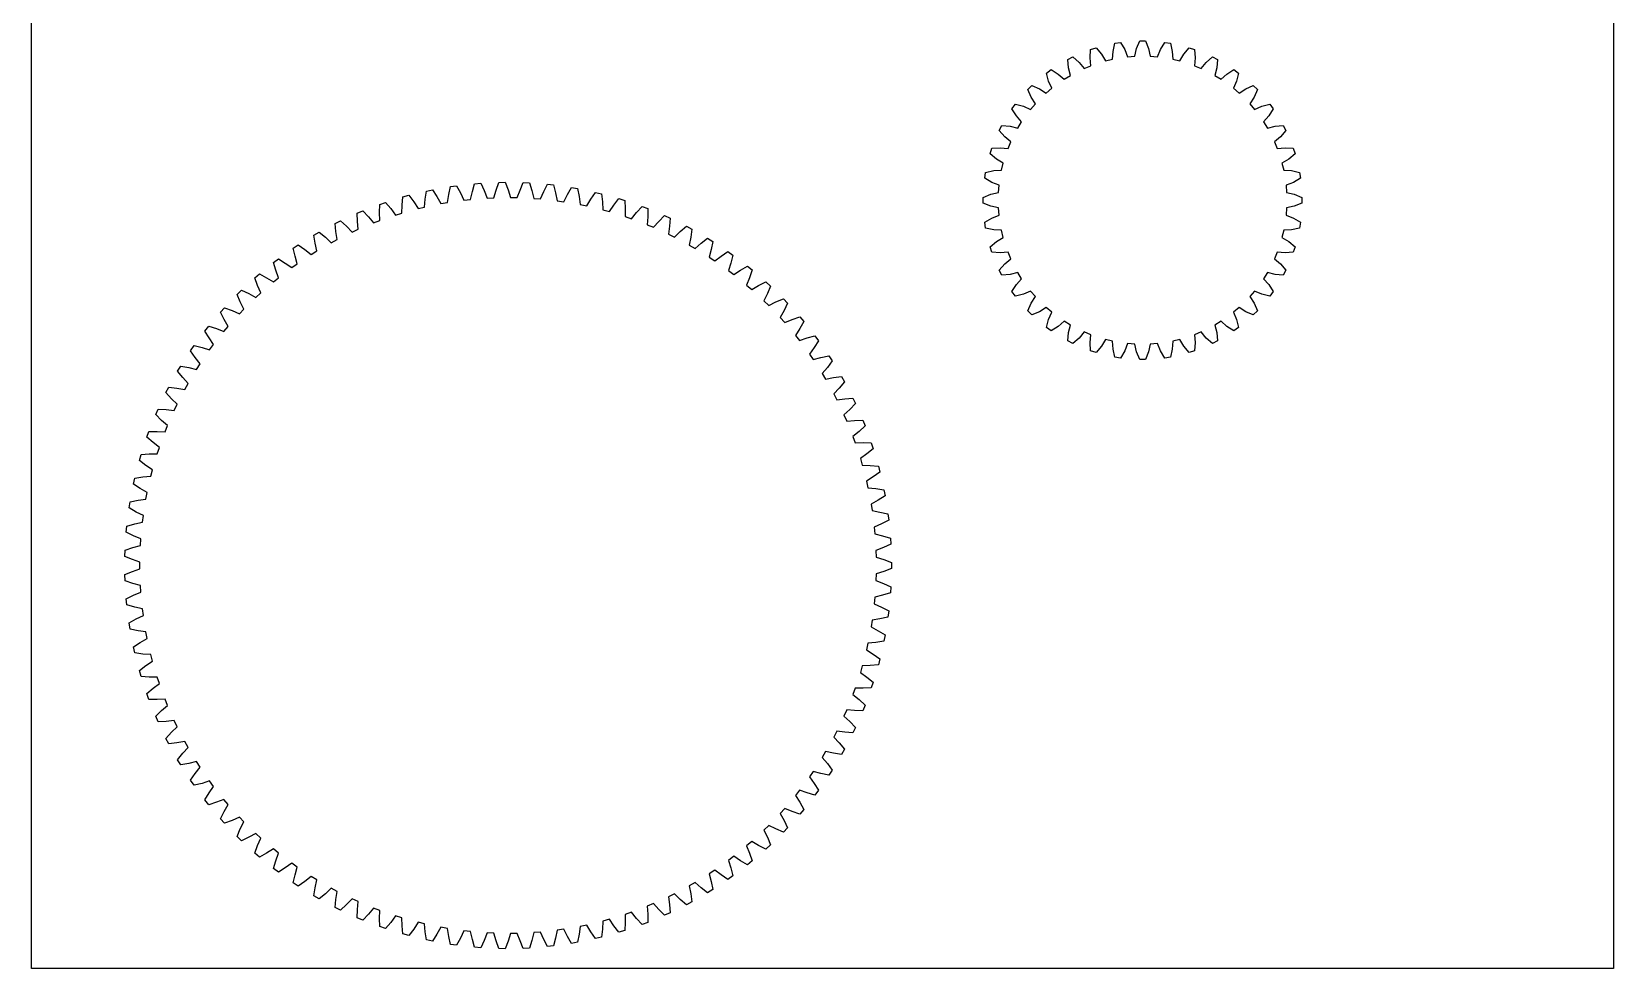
# Model space of a CAD drawing. Extents: x 1 to 200, y 2 to 291.
# Drawn here: x 1.1 to 200.1, y 1.7 to 119.6 of the extents above; entities that cross this region are included whole.
import ezdxf

# ---------------------------------------------------------------- set-up
doc = ezdxf.new("R2010")
doc.units = 0
doc.layers.add('Calque_1', color=7, linetype='CONTINUOUS')

msp = doc.modelspace()

# ---------------------------------------------------------------- linework, layer by layer
at = {"layer": 'Calque_1', "color": 7}
for p, q in [((1.14035, 1.710555), (1.14035, 291.359427)), ((200.131426, 291.359427), (200.131426, 1.710555)), ((134.368263, 117.331282), (135.059056, 117.555734)), ((135.059056, 117.555734), (135.725391, 116.756142)), ((137.183571, 117.106222), (137.414277, 118.121172)), ((137.414277, 118.121172), (138.131674, 118.234797)), ((138.131674, 118.234797), (138.664724, 117.340813)), ((139.946611, 116.492696), (140.159715, 117.458472)), ((140.159715, 117.458472), (140.546351, 118.424837)), ((140.546351, 118.424837), (141.272695, 118.424837)), ((141.272695, 118.424837), (141.659331, 117.458472)), ((141.659331, 117.458472), (141.872434, 116.492696)), ((143.154321, 117.340813), (143.687371, 118.234797)), ((143.687371, 118.234797), (144.404769, 118.121172)), ((144.404769, 118.121172), (144.635474, 117.106222)), ((146.093654, 116.756142), (146.759989, 117.555734)), ((146.759989, 117.555734), (147.450782, 117.331282)), ((131.48332, 116.074615), (132.130495, 116.404369)), ((131.577546, 115.038049), (131.48332, 116.074615)), ((132.130495, 116.404369), (132.91371, 115.718859)), ((132.91371, 115.718859), (133.542041, 114.955096)), ((134.299173, 116.292736), (134.368263, 117.331282)), ((134.394939, 115.308376), (134.299173, 116.292736)), ((135.725391, 116.756142), (136.226508, 115.903489)), ((136.226508, 115.903489), (137.124172, 116.119)), ((137.124172, 116.119), (137.183571, 117.106222)), ((138.664724, 117.340813), (139.026285, 116.420264)), ((139.026285, 116.420264), (139.946611, 116.492696)), ((141.872434, 116.492696), (142.79276, 116.420264)), ((142.79276, 116.420264), (143.154321, 117.340813)), ((144.635474, 117.106222), (144.694873, 116.119)), ((144.694873, 116.119), (145.592538, 115.903489)), ((145.592538, 115.903489), (146.093654, 116.756142)), ((147.519873, 116.292736), (147.424106, 115.308376)), ((147.450782, 117.331282), (147.519873, 116.292736)), ((148.277004, 114.955096), (148.905335, 115.718859)), ((148.905335, 115.718859), (149.68855, 116.404369)), ((149.68855, 116.404369), (150.335725, 116.074615)), ((150.335725, 116.074615), (150.2415, 115.038049)), ((128.830479, 114.382117), (129.418103, 114.809048)), ((129.085698, 113.373051), (128.830479, 114.382117)), ((129.418103, 114.809048), (130.298912, 114.254501)), ((130.298912, 114.254501), (131.038987, 113.598434)), ((131.038987, 113.598434), (131.826119, 114.080788)), ((131.826119, 114.080788), (131.577546, 115.038049)), ((133.542041, 114.955096), (134.394939, 115.308376)), ((147.424106, 115.308376), (148.277004, 114.955096)), ((150.2415, 115.038049), (149.992927, 114.080788)), ((149.992927, 114.080788), (150.780059, 113.598434)), ((150.780059, 113.598434), (151.520133, 114.254501)), ((151.520133, 114.254501), (152.400943, 114.809048)), ((152.400943, 114.809048), (152.988566, 114.382117)), ((152.988566, 114.382117), (152.733347, 113.373051)), ((126.475067, 112.295459), (126.988666, 112.809058)), ((126.884994, 111.338742), (126.475067, 112.295459)), ((126.988666, 112.809058), (127.945382, 112.39913)), ((127.945382, 112.39913), (128.778976, 111.86691)), ((128.778976, 111.86691), (129.480962, 112.466463)), ((129.480962, 112.466463), (129.085698, 113.373051)), ((152.733347, 113.373051), (152.338083, 112.466463)), ((152.338083, 112.466463), (153.040069, 111.86691)), ((153.040069, 111.86691), (153.873663, 112.39913)), ((153.873663, 112.39913), (154.830379, 112.809058)), ((154.830379, 112.809058), (155.343979, 112.295459)), ((155.343979, 112.295459), (154.934051, 111.338742)), ((124.475076, 109.866022), (124.902008, 110.453645)), ((125.029623, 108.985212), (124.475076, 109.866022)), ((124.902008, 110.453645), (125.911074, 110.198426)), ((125.911074, 110.198426), (126.817662, 109.803163)), ((126.817662, 109.803163), (127.417215, 110.505148)), ((127.417215, 110.505148), (126.884994, 111.338742)), ((154.934051, 111.338742), (154.40183, 110.505148)), ((154.40183, 110.505148), (155.001383, 109.803163)), ((155.001383, 109.803163), (155.907971, 110.198426)), ((155.907971, 110.198426), (156.917037, 110.453645)), ((157.343969, 109.866022), (156.789422, 108.985212)), ((156.917037, 110.453645), (157.343969, 109.866022)), ((122.879756, 107.153629), (123.20951, 107.800805)), ((123.20951, 107.800805), (124.246076, 107.706579)), ((124.246076, 107.706579), (125.203337, 107.458006)), ((125.685691, 108.245138), (125.029623, 108.985212)), ((125.203337, 107.458006), (125.685691, 108.245138)), ((156.789422, 108.985212), (156.133354, 108.245138)), ((156.133354, 108.245138), (156.615709, 107.458006)), ((156.615709, 107.458006), (157.57297, 107.706579)), ((157.57297, 107.706579), (158.609535, 107.800805)), ((158.609535, 107.800805), (158.939289, 107.153629)), ((123.565265, 106.370415), (122.879756, 107.153629)), ((124.329029, 105.742084), (123.565265, 106.370415)), ((123.975749, 104.889186), (124.329029, 105.742084)), ((158.25378, 106.370415), (157.490016, 105.742084)), ((157.490016, 105.742084), (157.843296, 104.889186)), ((158.939289, 107.153629), (158.25378, 106.370415)), ((121.728391, 104.225069), (121.952842, 104.915861)), ((122.527983, 103.558734), (121.728391, 104.225069)), ((121.952842, 104.915861), (122.991389, 104.984952)), ((123.380635, 103.057617), (122.527983, 103.558734)), ((122.991389, 104.984952), (123.975749, 104.889186)), ((157.843296, 104.889186), (158.827656, 104.984952)), ((159.291062, 103.558734), (158.43841, 103.057617)), ((158.827656, 104.984952), (159.866203, 104.915861)), ((160.090654, 104.225069), (159.291062, 103.558734)), ((159.866203, 104.915861), (160.090654, 104.225069)), ((121.049328, 101.152451), (121.162953, 101.869848)), ((121.162953, 101.869848), (122.177903, 102.100553)), ((122.177903, 102.100553), (123.165125, 102.159953)), ((123.165125, 102.159953), (123.380635, 103.057617)), ((158.43841, 103.057617), (158.65392, 102.159953)), ((158.65392, 102.159953), (159.641142, 102.100553)), ((159.641142, 102.100553), (160.656092, 101.869848)), ((160.656092, 101.869848), (160.769718, 101.152451)), ((50.667093, 98.520305), (50.827604, 99.534008)), ((50.827604, 99.534008), (51.581761, 99.691807)), ((51.581761, 99.691807), (52.135236, 98.827501)), ((53.612384, 99.087961), (53.836866, 100.089444)), ((53.836866, 100.089444), (54.599513, 100.199095)), ((54.599513, 100.199095), (55.097053, 99.301426)), ((56.587748, 99.467677), (56.875299, 100.452903)), ((56.875299, 100.452903), (57.643364, 100.513965)), ((57.643364, 100.513965), (58.082967, 99.586546)), ((58.082967, 99.586546), (58.455436, 98.652303)), ((59.299229, 98.6925), (59.581206, 99.657915)), ((59.581206, 99.657915), (59.930665, 100.622923)), ((59.930665, 100.622923), (60.701055, 100.635143)), ((60.701055, 100.635143), (61.080955, 99.681711)), ((61.080955, 99.681711), (61.39342, 98.725726)), ((62.238063, 98.71232), (62.580703, 99.657909)), ((62.580703, 99.657909), (62.990662, 100.59881)), ((62.990662, 100.59881), (63.760277, 100.562149)), ((63.760277, 100.562149), (64.078942, 99.586541)), ((64.078942, 99.586541), (64.330145, 98.612662)), ((65.574161, 99.467671), (66.042969, 100.380674)), ((66.042969, 100.380674), (66.808711, 100.295274)), ((66.808711, 100.295274), (67.064856, 99.30142)), ((68.549526, 99.087955), (69.075297, 99.969389)), ((69.075297, 99.969389), (69.83408, 99.835596)), ((69.83408, 99.835596), (70.026674, 98.827495)), ((121.943312, 100.6194), (121.049328, 101.152451)), ((122.863861, 100.25784), (121.943312, 100.6194)), ((122.791429, 99.337513), (122.863861, 100.25784)), ((159.875734, 100.6194), (158.955184, 100.25784)), ((158.955184, 100.25784), (159.027616, 99.337513)), ((160.769718, 101.152451), (159.875734, 100.6194)), ((44.913999, 96.831044), (44.944894, 97.856911)), ((44.944894, 97.856911), (45.673007, 98.108912)), ((45.673007, 98.108912), (46.33144, 97.321625)), ((47.733258, 96.761694), (47.763735, 97.766986)), ((47.763735, 97.766986), (47.859631, 98.788828)), ((47.859631, 98.788828), (48.602259, 98.994145)), ((48.602259, 98.994145), (49.209435, 98.166681)), ((49.209435, 98.166681), (49.751979, 97.319811)), ((49.751979, 97.319811), (50.572918, 97.518969)), ((50.572918, 97.518969), (50.667093, 98.520305)), ((52.135236, 98.827501), (52.622972, 97.947927)), ((52.622972, 97.947927), (53.45489, 98.094618)), ((53.45489, 98.094618), (53.612384, 99.087961)), ((55.097053, 99.301426), (55.528024, 98.39269)), ((55.528024, 98.39269), (56.36757, 98.48632)), ((56.36757, 98.48632), (56.587748, 99.467677)), ((58.455436, 98.652303), (59.299229, 98.6925)), ((61.39342, 98.725726), (62.238063, 98.71232)), ((64.330145, 98.612662), (65.17224, 98.545716)), ((65.17224, 98.545716), (65.574161, 99.467671)), ((67.064856, 99.30142), (67.253787, 98.313572)), ((67.253787, 98.313572), (68.089938, 98.193351)), ((68.089938, 98.193351), (68.549526, 99.087955)), ((70.026674, 98.827495), (70.152573, 97.829654)), ((70.152573, 97.829654), (70.979417, 97.656643)), ((70.979417, 97.656643), (71.494817, 98.520299)), ((71.494817, 98.520299), (72.075432, 99.36661)), ((72.075432, 99.36661), (72.824205, 99.184961)), ((72.824205, 99.184961), (72.952475, 98.166675)), ((72.952475, 98.166675), (73.014829, 97.162856)), ((73.829037, 96.937752), (74.398175, 97.76698)), ((74.398175, 97.76698), (75.031301, 98.574763)), ((75.031301, 98.574763), (75.767043, 98.34599)), ((75.767043, 98.34599), (75.83047, 97.32162)), ((77.247908, 96.831038), (77.93099, 97.597038)), ((77.93099, 97.597038), (78.650742, 97.32206)), ((120.859288, 98.737774), (121.825653, 99.12441)), ((120.859288, 98.01143), (120.859288, 98.737774)), ((121.825653, 97.624794), (120.859288, 98.01143)), ((121.825653, 99.12441), (122.791429, 99.337513)), ((122.791429, 97.411691), (121.825653, 97.624794)), ((159.027616, 99.337513), (159.993392, 99.12441)), ((159.993392, 97.624794), (159.027616, 97.411691)), ((159.993392, 99.12441), (160.959758, 98.737774)), ((160.959758, 98.01143), (159.993392, 97.624794)), ((160.959758, 98.737774), (160.959758, 98.01143)), ((39.321816, 95.448598), (40.012168, 95.790748)), ((40.012168, 95.790748), (40.764971, 95.093145)), ((42.095129, 96.742003), (42.805793, 97.03968)), ((42.129363, 95.716244), (42.095129, 96.742003)), ((42.226394, 94.715182), (42.129363, 95.716244)), ((42.805793, 97.03968), (43.512836, 96.295736)), ((43.512836, 96.295736), (44.158222, 95.524364)), ((44.158222, 95.524364), (44.947343, 95.825842)), ((44.947343, 95.825842), (44.913999, 96.831044)), ((46.33144, 97.321625), (46.926602, 96.510871)), ((46.926602, 96.510871), (47.733258, 96.761694)), ((73.014829, 97.162856), (73.829037, 96.937752)), ((75.83047, 97.32162), (75.82903, 96.315867)), ((75.82903, 96.315867), (76.627321, 96.039574)), ((76.627321, 96.039574), (77.247908, 96.831038)), ((78.649076, 96.295731), (78.583855, 95.292095)), ((78.650742, 97.32206), (78.649076, 96.295731)), ((79.363017, 94.96573), (80.03255, 95.716238)), ((80.03255, 95.716238), (80.762839, 96.437372)), ((80.762839, 96.437372), (81.463701, 96.117298)), ((81.463701, 96.117298), (81.396942, 95.093139)), ((121.049328, 95.596754), (121.943312, 96.129804)), ((121.162953, 94.879356), (121.049328, 95.596754)), ((121.943312, 96.129804), (122.863861, 96.491364)), ((122.863861, 96.491364), (122.791429, 97.411691)), ((159.027616, 97.411691), (158.955184, 96.491364)), ((158.955184, 96.491364), (159.875734, 96.129804)), ((159.875734, 96.129804), (160.769718, 95.596754)), ((160.769718, 95.596754), (160.656092, 94.879356)), ((36.636119, 93.981904), (37.303383, 94.367148)), ((36.799929, 92.968729), (36.636119, 93.981904)), ((37.303383, 94.367148), (38.098913, 93.718697)), ((38.098913, 93.718697), (38.836755, 93.035231)), ((39.421037, 94.427075), (39.321816, 95.448598)), ((39.581365, 93.434184), (39.421037, 94.427075)), ((40.764971, 95.093145), (41.457982, 94.364258)), ((41.457982, 94.364258), (42.226394, 94.715182)), ((78.583855, 95.292095), (79.363017, 94.96573)), ((81.396942, 95.093139), (81.268197, 94.095662)), ((81.268197, 94.095662), (82.025089, 93.720535)), ((82.025089, 93.720535), (82.740875, 94.42707)), ((82.740875, 94.42707), (83.515431, 95.100435)), ((83.515431, 95.100435), (84.194582, 94.736554)), ((84.062999, 93.718692), (83.871252, 92.731385)), ((84.194582, 94.736554), (84.062999, 93.718692)), ((85.361983, 92.968723), (86.177687, 93.591607)), ((86.177687, 93.591607), (86.832392, 93.185385)), ((122.177903, 94.648651), (121.162953, 94.879356)), ((123.165125, 94.589251), (122.177903, 94.648651)), ((122.527983, 93.190471), (123.380635, 93.691587)), ((123.380635, 93.691587), (123.165125, 94.589251)), ((158.65392, 94.589251), (158.43841, 93.691587)), ((158.43841, 93.691587), (159.291062, 93.190471)), ((159.641142, 94.648651), (158.65392, 94.589251)), ((160.656092, 94.879356), (159.641142, 94.648651)), ((34.048852, 92.347826), (34.690338, 92.774613)), ((34.276592, 91.34708), (34.048852, 92.347826)), ((34.690338, 92.774613), (35.525394, 92.177925)), ((35.525394, 92.177925), (36.305101, 91.542631)), ((36.305101, 91.542631), (37.022907, 91.988004)), ((37.022907, 91.988004), (36.799929, 92.968729)), ((38.836755, 93.035231), (39.581365, 93.434184)), ((83.871252, 92.731385), (84.602828, 92.309012)), ((84.602828, 92.309012), (85.361983, 92.968723)), ((86.636519, 92.177919), (86.382535, 91.204763)), ((86.832392, 93.185385), (86.636519, 92.177919)), ((87.885321, 91.347074), (88.738888, 91.916968)), ((88.738888, 91.916968), (89.366511, 91.470041)), ((121.728391, 92.524135), (122.527983, 93.190471)), ((121.952842, 91.833343), (121.728391, 92.524135)), ((122.991389, 91.764252), (121.952842, 91.833343)), ((123.975749, 91.860019), (122.991389, 91.764252)), ((124.329029, 91.00712), (123.975749, 91.860019)), ((157.843296, 91.860019), (157.490016, 91.00712)), ((158.827656, 91.764252), (157.843296, 91.860019)), ((159.866203, 91.833343), (158.827656, 91.764252)), ((159.291062, 93.190471), (160.090654, 92.524135)), ((160.090654, 92.524135), (159.866203, 91.833343)), ((31.570433, 90.55294), (32.183561, 91.019555)), ((31.861187, 89.568654), (31.570433, 90.55294)), ((32.206523, 88.624047), (31.861187, 89.568654)), ((32.183561, 91.019555), (33.054778, 90.477031)), ((33.054778, 90.477031), (33.873209, 89.892467)), ((33.873209, 89.892467), (34.561323, 90.382472)), ((34.561323, 90.382472), (34.276592, 91.34708)), ((86.382535, 91.204763), (87.08585, 90.736839)), ((87.08585, 90.736839), (87.885321, 91.347074)), ((89.107134, 90.477025), (88.791943, 89.521937)), ((89.366511, 91.470041), (89.107134, 90.477025)), ((89.464162, 89.010347), (90.300725, 89.568648)), ((90.300725, 89.568648), (91.188721, 90.083258)), ((91.188721, 90.083258), (91.786733, 89.597426)), ((91.786733, 89.597426), (91.464898, 88.622859)), ((122.879756, 89.595575), (123.565265, 90.378789)), ((123.20951, 88.9484), (122.879756, 89.595575)), ((123.565265, 90.378789), (124.329029, 91.00712)), ((157.490016, 91.00712), (158.25378, 90.378789)), ((158.25378, 90.378789), (158.939289, 89.595575)), ((158.939289, 89.595575), (158.609535, 88.9484)), ((29.210844, 88.604478), (29.793142, 89.109041)), ((29.563438, 87.640613), (29.210844, 88.604478)), ((29.96799, 86.719812), (29.563438, 87.640613)), ((29.793142, 89.109041), (30.697015, 88.622865)), ((30.697015, 88.622865), (31.550872, 88.091387)), ((31.550872, 88.091387), (32.206523, 88.624047)), ((88.791943, 89.521937), (89.464162, 89.010347)), ((91.464898, 88.622859), (91.089765, 87.689683)), ((91.089765, 87.689683), (91.728186, 87.136491)), ((91.728186, 87.136491), (92.598474, 87.640607)), ((92.598474, 87.640607), (93.517319, 88.097864)), ((93.517319, 88.097864), (94.083313, 87.575078)), ((94.083313, 87.575078), (93.700315, 86.622886)), ((124.246076, 89.042625), (123.20951, 88.9484)), ((125.203337, 89.291198), (124.246076, 89.042625)), ((124.475076, 86.883182), (125.029623, 87.763992)), ((125.029623, 87.763992), (125.685691, 88.504066)), ((125.685691, 88.504066), (125.203337, 89.291198)), ((156.615709, 89.291198), (156.133354, 88.504066)), ((156.133354, 88.504066), (156.789422, 87.763992)), ((157.57297, 89.042625), (156.615709, 89.291198)), ((156.789422, 87.763992), (157.343969, 86.883182)), ((158.609535, 88.9484), (157.57297, 89.042625)), ((26.979584, 86.510285), (27.528706, 87.050766)), ((27.392602, 85.570725), (26.979584, 86.510285)), ((27.854738, 84.677435), (27.392602, 85.570725)), ((27.528706, 87.050766), (28.461597, 86.622891)), ((28.461597, 86.622891), (29.347442, 86.146641)), ((29.347442, 86.146641), (29.96799, 86.719812)), ((93.700315, 86.622886), (93.266751, 85.715383)), ((93.266751, 85.715383), (93.868802, 85.122812)), ((93.868802, 85.122812), (94.769311, 85.570719)), ((94.769311, 85.570719), (95.715308, 85.968776)), ((95.715308, 85.968776), (96.247006, 85.411148)), ((124.902008, 86.295559), (124.475076, 86.883182)), ((125.911074, 86.550778), (124.902008, 86.295559)), ((126.817662, 86.946041), (125.911074, 86.550778)), ((127.417215, 86.244056), (126.817662, 86.946041)), ((126.884994, 85.410462), (127.417215, 86.244056)), ((155.001383, 86.946041), (154.40183, 86.244056)), ((154.40183, 86.244056), (154.934051, 85.410462)), ((155.907971, 86.550778), (155.001383, 86.946041)), ((156.917037, 86.295559), (155.907971, 86.550778)), ((157.343969, 86.883182), (156.917037, 86.295559)), ((24.885639, 84.278793), (25.399376, 84.853011)), ((25.357415, 83.36732), (24.885639, 84.278793)), ((25.399376, 84.853011), (26.357526, 84.485168)), ((26.357526, 84.485168), (27.271794, 84.06606)), ((27.271794, 84.06606), (27.854738, 84.677435)), ((95.804386, 84.485162), (95.314138, 83.606986)), ((95.314138, 83.606986), (95.877394, 82.977421)), ((96.247006, 85.411148), (95.804386, 84.485162)), ((96.804497, 83.367314), (97.773834, 83.704572)), ((97.773834, 83.704572), (98.269098, 83.114341)), ((126.475067, 84.453745), (126.884994, 85.410462)), ((126.988666, 83.940146), (126.475067, 84.453745)), ((127.945382, 84.350074), (126.988666, 83.940146)), ((128.778976, 84.882294), (127.945382, 84.350074)), ((129.480962, 84.282741), (128.778976, 84.882294)), ((129.085698, 83.376153), (129.480962, 84.282741)), ((153.040069, 84.882294), (152.338083, 84.282741)), ((152.338083, 84.282741), (152.733347, 83.376153)), ((153.873663, 84.350074), (153.040069, 84.882294)), ((154.830379, 83.940146), (153.873663, 84.350074)), ((155.343979, 84.453745), (154.830379, 83.940146)), ((154.934051, 85.410462), (155.343979, 84.453745)), ((22.937439, 81.918989), (23.413723, 82.524632)), ((23.466075, 81.039271), (22.937439, 81.918989)), ((23.413723, 82.524632), (24.393274, 82.2183)), ((24.393274, 82.2183), (25.332284, 81.858021)), ((25.332284, 81.858021), (25.875279, 82.505139)), ((25.875279, 82.505139), (25.357415, 83.36732)), ((95.877394, 82.977421), (96.804497, 83.367314)), ((97.768639, 82.218294), (97.223682, 81.372979)), ((98.269098, 83.114341), (97.768639, 82.218294)), ((128.830479, 82.367087), (129.085698, 83.376153)), ((129.418103, 81.940156), (128.830479, 82.367087)), ((130.298912, 82.494703), (129.418103, 81.940156)), ((131.038987, 83.150771), (130.298912, 82.494703)), ((131.826119, 82.668416), (131.038987, 83.150771)), ((131.48332, 80.67459), (131.577546, 81.711155)), ((131.577546, 81.711155), (131.826119, 82.668416)), ((133.542041, 81.794109), (132.91371, 81.030345)), ((134.394939, 81.440828), (133.542041, 81.794109)), ((148.277004, 81.794109), (147.424106, 81.440828)), ((148.905335, 81.030345), (148.277004, 81.794109)), ((150.780059, 83.150771), (149.992927, 82.668416)), ((149.992927, 82.668416), (150.2415, 81.711155)), ((150.2415, 81.711155), (150.335725, 80.67459)), ((151.520133, 82.494703), (150.780059, 83.150771)), ((152.400943, 81.940156), (151.520133, 82.494703)), ((152.988566, 82.367087), (152.400943, 81.940156)), ((152.733347, 83.376153), (152.988566, 82.367087)), ((21.14283, 79.44037), (21.579741, 80.075006)), ((21.579741, 80.075006), (22.57675, 79.831417)), ((22.57675, 79.831417), (23.536718, 79.531417)), ((24.037578, 80.211669), (23.466075, 81.039271)), ((23.536718, 79.531417), (24.037578, 80.211669)), ((97.223682, 81.372979), (97.745872, 80.708959)), ((97.745872, 80.708959), (98.695837, 81.039266)), ((98.695837, 81.039266), (99.684614, 81.314365)), ((99.585162, 79.831411), (98.987689, 79.022359)), ((100.141445, 80.693913), (99.585162, 79.831411)), ((99.684614, 81.314365), (100.141445, 80.693913)), ((132.130495, 80.344835), (131.48332, 80.67459)), ((132.91371, 81.030345), (132.130495, 80.344835)), ((134.299173, 80.456468), (134.394939, 81.440828)), ((134.368263, 79.417922), (134.299173, 80.456468)), ((135.725391, 79.993062), (135.059056, 79.19347)), ((136.226508, 80.845715), (135.725391, 79.993062)), ((137.124172, 80.630204), (136.226508, 80.845715)), ((137.183571, 79.642983), (137.124172, 80.630204)), ((137.414277, 78.628032), (137.183571, 79.642983)), ((139.026285, 80.328941), (138.664724, 79.408391)), ((139.946611, 80.256508), (139.026285, 80.328941)), ((140.159715, 79.290733), (139.946611, 80.256508)), ((141.872434, 80.256508), (141.659331, 79.290733)), ((142.79276, 80.328941), (141.872434, 80.256508)), ((143.154321, 79.408391), (142.79276, 80.328941)), ((144.635474, 79.642983), (144.404769, 78.628032)), ((144.694873, 80.630204), (144.635474, 79.642983)), ((145.592538, 80.845715), (144.694873, 80.630204)), ((146.093654, 79.993062), (145.592538, 80.845715)), ((146.759989, 79.19347), (146.093654, 79.993062)), ((147.424106, 81.440828), (147.519873, 80.456468)), ((147.519873, 80.456468), (147.450782, 79.417922)), ((149.68855, 80.344835), (148.905335, 81.030345)), ((150.335725, 80.67459), (149.68855, 80.344835)), ((21.726195, 78.595952), (21.14283, 79.44037)), ((22.349037, 77.806266), (21.726195, 78.595952)), ((21.892331, 77.095617), (22.349037, 77.806266)), ((98.987689, 79.022359), (99.466713, 78.326557)), ((99.466713, 78.326557), (100.435718, 78.595947)), ((100.435718, 78.595947), (101.439952, 78.80778)), ((101.856509, 78.159603), (101.246644, 77.33412)), ((101.439952, 78.80778), (101.856509, 78.159603)), ((135.059056, 79.19347), (134.368263, 79.417922)), ((138.131674, 78.514407), (137.414277, 78.628032)), ((138.664724, 79.408391), (138.131674, 78.514407)), ((140.546351, 78.324367), (140.159715, 79.290733)), ((141.272695, 78.324367), (140.546351, 78.324367)), ((141.659331, 79.290733), (141.272695, 78.324367)), ((143.687371, 78.514407), (143.154321, 79.408391)), ((144.404769, 78.628032), (143.687371, 78.514407)), ((147.450782, 79.417922), (146.759989, 79.19347)), ((19.509037, 76.852922), (19.90482, 77.513991)), ((20.144785, 76.047203), (19.509037, 76.852922)), ((19.90482, 77.513991), (20.915269, 77.334125)), ((20.816457, 75.298609), (20.144785, 76.047203)), ((20.915269, 77.334125), (21.892331, 77.095617)), ((101.246644, 77.33412), (100.599059, 76.564593)), ((100.599059, 76.564593), (101.03299, 75.83981)), ((101.03299, 75.83981), (102.017127, 76.047198)), ((102.017127, 76.047198), (103.032774, 76.194913)), ((103.032774, 76.194913), (103.407385, 75.521621)), ((18.042639, 74.167064), (18.395699, 74.851902)), ((18.72821, 73.403289), (18.042639, 74.167064)), ((18.395699, 74.851902), (19.41552, 74.736484)), ((19.41552, 74.736484), (20.405742, 74.560426)), ((20.405742, 74.560426), (20.816457, 75.298609)), ((102.746392, 74.736479), (102.051304, 74.009573)), ((102.051304, 74.009573), (102.438392, 73.258729)), ((103.407385, 75.521621), (102.746392, 74.736479)), ((16.749542, 71.393604), (17.058454, 72.099456)), ((17.058454, 72.099456), (18.083544, 72.048956)), ((18.083544, 72.048956), (19.082938, 71.936053)), ((19.446009, 72.6988), (18.72821, 73.403289)), ((19.082938, 71.936053), (19.446009, 72.6988)), ((102.438392, 73.258729), (103.433702, 73.403284)), ((104.078368, 72.04895), (103.338579, 71.367592)), ((103.433702, 73.403284), (104.456673, 73.486282)), ((104.787827, 72.790588), (104.078368, 72.04895)), ((104.456673, 73.486282), (104.787827, 72.790588)), ((17.482174, 70.674849), (16.749542, 71.393604)), ((18.243209, 70.017308), (17.482174, 70.674849)), ((17.929248, 69.233066), (18.243209, 70.017308)), ((103.338579, 71.367592), (103.677266, 70.593708)), ((103.677266, 70.593708), (104.679739, 70.674844)), ((104.679739, 70.674844), (105.705916, 70.692799)), ((105.992278, 69.977501), (105.237209, 69.282351)), ((105.705916, 70.692799), (105.992278, 69.977501)), ((15.63495, 68.543719), (15.898475, 69.267743)), ((16.411694, 67.872877), (15.63495, 68.543719)), ((15.898475, 69.267743), (16.924703, 69.282356)), ((17.212903, 67.264925), (16.411694, 67.872877)), ((16.924703, 69.282356), (17.929248, 69.233066)), ((105.237209, 69.282351), (104.455694, 68.649284)), ((104.455694, 68.649284), (104.744616, 67.855478)), ((104.744616, 67.855478), (105.750219, 67.872871)), ((105.750219, 67.872871), (106.775467, 67.825703)), ((106.775467, 67.825703), (107.015884, 67.093684)), ((14.703357, 65.62888), (14.920428, 66.368158)), ((14.920428, 66.368158), (15.943665, 66.447829)), ((15.943665, 66.447829), (16.949313, 66.462353)), ((16.949313, 66.462353), (17.212903, 67.264925)), ((106.218248, 66.447824), (105.398155, 65.865599)), ((105.398155, 65.865599), (105.63615, 65.055068)), ((107.015884, 67.093684), (106.218248, 66.447824)), ((15.521082, 65.008651), (14.703357, 65.62888)), ((16.359237, 64.452738), (15.521082, 65.008651)), ((16.147079, 63.635064), (16.359237, 64.452738)), ((105.63615, 65.055068), (106.64083, 65.008646)), ((106.64083, 65.008646), (107.661021, 64.896547)), ((107.85453, 64.150755), (107.017535, 63.556784)), ((107.661021, 64.896547), (107.85453, 64.150755)), ((13.958508, 62.660822), (14.128253, 63.41238)), ((14.813923, 62.093705), (13.958508, 62.660822)), ((14.128253, 63.41238), (15.144377, 63.55679)), ((15.685649, 61.592072), (14.813923, 62.093705)), ((15.144377, 63.55679), (16.147079, 63.635064)), ((107.017535, 63.556784), (106.162167, 63.027745)), ((106.162167, 63.027745), (106.348273, 62.203749)), ((106.348273, 62.203749), (107.347989, 62.093699)), ((107.347989, 62.093699), (108.359016, 61.917124)), ((108.359016, 61.917124), (108.504832, 61.160557)), ((13.403405, 59.651498), (13.525142, 60.41231)), ((13.525142, 60.41231), (14.530059, 60.620875)), ((14.530059, 60.620875), (15.525778, 60.762587)), ((15.525778, 60.762587), (15.685649, 61.592072)), ((107.631854, 60.620869), (106.744651, 60.147145)), ((106.744651, 60.147145), (106.878123, 59.313006)), ((108.504832, 61.160557), (107.631854, 60.620869)), ((14.293068, 59.139778), (13.403405, 59.651498)), ((14.103186, 57.651908), (15.087913, 57.856488)), ((15.194853, 58.694443), (14.293068, 59.139778)), ((15.087913, 57.856488), (15.194853, 58.694443)), ((106.878123, 59.313006), (107.868844, 59.139772)), ((107.868844, 59.139772), (108.866638, 58.899429)), ((108.964177, 58.135138), (108.058726, 57.651903)), ((108.866638, 58.899429), (108.964177, 58.135138)), ((13.040281, 56.613026), (13.11352, 57.380027)), ((13.960608, 56.158764), (13.040281, 56.613026)), ((13.11352, 57.380027), (14.103186, 57.651908)), ((14.888822, 55.771521), (13.960608, 56.158764)), ((14.835245, 54.928469), (14.888822, 55.771521)), ((108.058726, 57.651903), (107.143265, 57.235405)), ((107.143265, 57.235405), (107.223566, 56.394478)), ((107.223566, 56.394478), (108.201305, 56.158758)), ((108.201305, 56.158758), (109.181846, 55.855612)), ((109.181846, 55.855612), (109.230713, 55.086675)), ((12.870606, 53.557643), (12.895047, 54.327742)), ((12.895047, 54.327742), (13.865476, 54.661846)), ((13.865476, 54.661846), (14.835245, 54.928469)), ((108.296436, 54.66184), (107.356402, 54.304242)), ((107.356402, 54.304242), (107.383202, 53.459923)), ((109.230713, 55.086675), (108.296436, 54.66184)), ((13.817894, 53.162664), (12.870606, 53.557643)), ((14.768799, 52.835072), (13.817894, 53.162664)), ((13.817894, 51.662726), (14.768799, 51.990319)), ((14.768799, 51.990319), (14.768799, 52.835072)), ((107.383202, 53.459923), (108.344022, 53.162667)), ((108.344022, 53.162667), (109.303363, 52.797943)), ((109.303363, 52.027454), (108.344022, 51.662729)), ((109.303363, 52.797943), (109.303363, 52.027454)), ((12.870606, 51.267748), (13.817894, 51.662726)), ((12.895047, 50.497648), (12.870606, 51.267748)), ((13.865476, 50.163545), (12.895047, 50.497648)), ((14.835245, 49.896921), (13.865476, 50.163545)), ((14.888822, 49.05387), (14.835245, 49.896921)), ((107.383202, 51.365473), (107.356391, 50.521146)), ((107.356391, 50.521146), (108.296425, 50.163548)), ((108.344022, 51.662729), (107.383202, 51.365473)), ((108.296425, 50.163548), (109.230702, 49.738713)), ((13.040281, 48.212365), (13.960608, 48.666627)), ((13.11352, 47.445364), (13.040281, 48.212365)), ((13.960608, 48.666627), (14.888822, 49.05387)), ((107.223554, 48.430909), (107.143254, 47.589983)), ((108.201293, 48.66663), (107.223554, 48.430909)), ((109.181835, 48.969776), (108.201293, 48.66663)), ((109.230702, 49.738713), (109.181835, 48.969776)), ((14.103186, 47.173482), (13.11352, 47.445364)), ((15.087913, 46.968902), (14.103186, 47.173482)), ((14.293068, 45.685613), (15.194853, 46.130948)), ((15.194853, 46.130948), (15.087913, 46.968902)), ((107.143254, 47.589983), (108.058715, 47.173485)), ((108.866627, 45.925959), (107.868833, 45.685615)), ((108.058715, 47.173485), (108.964166, 46.69025)), ((108.964166, 46.69025), (108.866627, 45.925959)), ((13.403405, 45.173893), (14.293068, 45.685613)), ((13.525142, 44.413081), (13.403405, 45.173893)), ((14.530059, 44.204516), (13.525142, 44.413081)), ((15.525778, 44.062804), (14.530059, 44.204516)), ((15.685649, 43.233319), (15.525778, 44.062804)), ((106.878112, 45.512382), (106.74464, 44.678243)), ((106.74464, 44.678243), (107.631842, 44.204519)), ((107.868833, 45.685615), (106.878112, 45.512382)), ((107.631842, 44.204519), (108.504821, 43.664831)), ((13.958508, 42.164569), (14.813923, 42.731686)), ((14.128253, 41.413011), (13.958508, 42.164569)), ((14.813923, 42.731686), (15.685649, 43.233319)), ((106.348262, 42.621639), (106.162156, 41.797643)), ((106.162156, 41.797643), (107.017524, 41.268603)), ((107.347978, 42.731689), (106.348262, 42.621639)), ((108.359005, 42.908264), (107.347978, 42.731689)), ((108.504821, 43.664831), (108.359005, 42.908264)), ((15.144377, 41.268601), (14.128253, 41.413011)), ((14.703357, 39.196511), (15.521082, 39.816739)), ((16.147079, 41.190326), (15.144377, 41.268601)), ((15.521082, 39.816739), (16.359237, 40.372652)), ((16.359237, 40.372652), (16.147079, 41.190326)), ((106.640819, 39.816742), (105.636139, 39.770319)), ((107.66101, 39.928841), (106.640819, 39.816742)), ((107.017524, 41.268603), (107.854519, 40.674633)), ((107.854519, 40.674633), (107.66101, 39.928841)), ((14.920428, 38.457233), (14.703357, 39.196511)), ((15.943665, 38.377561), (14.920428, 38.457233)), ((16.949313, 38.363038), (15.943665, 38.377561)), ((17.212903, 37.560466), (16.949313, 38.363038)), ((105.636139, 39.770319), (105.398144, 38.959789)), ((105.398144, 38.959789), (106.218236, 38.377564)), ((106.218236, 38.377564), (107.015873, 37.731704)), ((15.63495, 36.281672), (16.411694, 36.952514)), ((15.898475, 35.557648), (15.63495, 36.281672)), ((16.411694, 36.952514), (17.212903, 37.560466)), ((104.744605, 36.96991), (104.455682, 36.176104)), ((104.455682, 36.176104), (105.237198, 35.543037)), ((105.750208, 36.952517), (104.744605, 36.96991)), ((106.775456, 36.999685), (105.750208, 36.952517)), ((107.015873, 37.731704), (106.775456, 36.999685)), ((16.924703, 35.543034), (15.898475, 35.557648)), ((16.749542, 33.431786), (17.482174, 34.150541)), ((17.929248, 35.592324), (16.924703, 35.543034)), ((17.482174, 34.150541), (18.243209, 34.808082)), ((18.243209, 34.808082), (17.929248, 35.592324)), ((103.677254, 34.23168), (103.338568, 33.457796)), ((104.679727, 34.150544), (103.677254, 34.23168)), ((105.705904, 34.132589), (104.679727, 34.150544)), ((105.237198, 35.543037), (105.992267, 34.847887)), ((105.992267, 34.847887), (105.705904, 34.132589)), ((17.058454, 32.725934), (16.749542, 33.431786)), ((18.083544, 32.776435), (17.058454, 32.725934)), ((19.082938, 32.889338), (18.083544, 32.776435)), ((18.72821, 31.422101), (19.446009, 32.12659)), ((19.446009, 32.12659), (19.082938, 32.889338)), ((103.338568, 33.457796), (104.078357, 32.776438)), ((104.078357, 32.776438), (104.787816, 32.0348)), ((104.787816, 32.0348), (104.456662, 31.339106)), ((18.042639, 30.658326), (18.72821, 31.422101)), ((18.395699, 29.973489), (18.042639, 30.658326)), ((19.41552, 30.088906), (18.395699, 29.973489)), ((20.405742, 30.264965), (19.41552, 30.088906)), ((20.816457, 29.526782), (20.405742, 30.264965)), ((102.438381, 31.566658), (102.051293, 30.815815)), ((102.051293, 30.815815), (102.746381, 30.088909)), ((103.433691, 31.422104), (102.438381, 31.566658)), ((102.746381, 30.088909), (103.407374, 29.303767)), ((104.456662, 31.339106), (103.433691, 31.422104)), ((19.509037, 27.972468), (20.144785, 28.778187)), ((19.90482, 27.311399), (19.509037, 27.972468)), ((20.144785, 28.778187), (20.816457, 29.526782)), ((101.032979, 28.985578), (100.599048, 28.260795)), ((100.599048, 28.260795), (101.246632, 27.491268)), ((102.017116, 28.77819), (101.032979, 28.985578)), ((103.032763, 28.630475), (102.017116, 28.77819)), ((103.407374, 29.303767), (103.032763, 28.630475)), ((20.915269, 27.491265), (19.90482, 27.311399)), ((21.892331, 27.729774), (20.915269, 27.491265)), ((21.14283, 25.385021), (21.726195, 26.229438)), ((21.726195, 26.229438), (22.349037, 27.019124)), ((22.349037, 27.019124), (21.892331, 27.729774)), ((99.466702, 26.498831), (98.987678, 25.803029)), ((100.435706, 26.229441), (99.466702, 26.498831)), ((101.43994, 26.017608), (100.435706, 26.229441)), ((101.246632, 27.491268), (101.856498, 26.665785)), ((101.856498, 26.665785), (101.43994, 26.017608)), ((21.579741, 24.750385), (21.14283, 25.385021)), ((22.57675, 24.993974), (21.579741, 24.750385)), ((23.536718, 25.293973), (22.57675, 24.993974)), ((23.466075, 23.786119), (24.037578, 24.613722)), ((24.037578, 24.613722), (23.536718, 25.293973)), ((97.74586, 24.116429), (97.22367, 23.452408)), ((98.695826, 23.786122), (97.74586, 24.116429)), ((98.987678, 25.803029), (99.585151, 24.993977)), ((99.585151, 24.993977), (100.141433, 24.131475)), ((100.141433, 24.131475), (99.684603, 23.511023)), ((22.937439, 22.906401), (23.466075, 23.786119)), ((23.413723, 22.300758), (22.937439, 22.906401)), ((24.393274, 22.607091), (23.413723, 22.300758)), ((25.332284, 22.96737), (24.393274, 22.607091)), ((25.875279, 22.320251), (25.332284, 22.96737)), ((25.357415, 21.458071), (25.875279, 22.320251)), ((97.22367, 23.452408), (97.768627, 22.607094)), ((97.768627, 22.607094), (98.269086, 21.711046)), ((99.684603, 23.511023), (98.695826, 23.786122)), ((24.885639, 20.546598), (25.357415, 21.458071)), ((25.399376, 19.97238), (24.885639, 20.546598)), ((26.357526, 20.340223), (25.399376, 19.97238)), ((27.271794, 20.759331), (26.357526, 20.340223)), ((27.854738, 20.147956), (27.271794, 20.759331)), ((27.392602, 19.254666), (27.854738, 20.147956)), ((95.877383, 21.847967), (95.314127, 21.218402)), ((95.314127, 21.218402), (95.804375, 20.340225)), ((95.804375, 20.340225), (96.246995, 19.41424)), ((96.804486, 21.458074), (95.877383, 21.847967)), ((97.773823, 21.120815), (96.804486, 21.458074)), ((98.269086, 21.711046), (97.773823, 21.120815)), ((26.979584, 18.315106), (27.392602, 19.254666)), ((27.528706, 17.774625), (26.979584, 18.315106)), ((28.461597, 18.202499), (27.528706, 17.774625)), ((29.347442, 18.678749), (28.461597, 18.202499)), ((29.96799, 18.105579), (29.347442, 18.678749)), ((29.563438, 17.184778), (29.96799, 18.105579)), ((93.86879, 19.702575), (93.26674, 19.110005)), ((93.26674, 19.110005), (93.700304, 18.202502)), ((93.700304, 18.202502), (94.083302, 17.25031)), ((94.769299, 19.254669), (93.86879, 19.702575)), ((95.715297, 18.856611), (94.769299, 19.254669)), ((96.246995, 19.41424), (95.715297, 18.856611)), ((29.210844, 16.220913), (29.563438, 17.184778)), ((29.793142, 15.71635), (29.210844, 16.220913)), ((30.697015, 16.202526), (29.793142, 15.71635)), ((31.550872, 16.734004), (30.697015, 16.202526)), ((32.206523, 16.201343), (31.550872, 16.734004)), ((31.861187, 15.256737), (32.206523, 16.201343)), ((91.728174, 17.688897), (91.089754, 17.135705)), ((91.089754, 17.135705), (91.464886, 16.202529)), ((91.464886, 16.202529), (91.786721, 15.227962)), ((92.598463, 17.184781), (91.728174, 17.688897)), ((93.517308, 16.727524), (92.598463, 17.184781)), ((94.083302, 17.25031), (93.517308, 16.727524)), ((31.570433, 14.27245), (31.861187, 15.256737)), ((32.183561, 13.805835), (31.570433, 14.27245)), ((33.054778, 14.34836), (32.183561, 13.805835)), ((33.873209, 14.932924), (33.054778, 14.34836)), ((34.561323, 14.442918), (33.873209, 14.932924)), ((34.276592, 13.478311), (34.561323, 14.442918)), ((87.085839, 14.088549), (86.382524, 13.620624)), ((87.88531, 13.478314), (87.085839, 14.088549)), ((89.464151, 15.81504), (88.791931, 15.303451)), ((88.791931, 15.303451), (89.107123, 14.348363)), ((89.107123, 14.348363), (89.366499, 13.355347)), ((90.300714, 15.25674), (89.464151, 15.81504)), ((91.188709, 14.74213), (90.300714, 15.25674)), ((91.786721, 15.227962), (91.188709, 14.74213)), ((34.048852, 12.477565), (34.276592, 13.478311)), ((34.690338, 12.050777), (34.048852, 12.477565)), ((35.525394, 12.647466), (34.690338, 12.050777)), ((36.305101, 13.282759), (35.525394, 12.647466)), ((37.022907, 12.837387), (36.305101, 13.282759)), ((36.799929, 11.856662), (37.022907, 12.837387)), ((84.602817, 12.516376), (83.87124, 12.094002)), ((83.87124, 12.094002), (84.062988, 11.106696)), ((85.361972, 11.856665), (84.602817, 12.516376)), ((86.382524, 13.620624), (86.636507, 12.647468)), ((86.636507, 12.647468), (86.832381, 11.640003)), ((88.738877, 12.90842), (87.88531, 13.478314)), ((89.366499, 13.355347), (88.738877, 12.90842)), ((36.636119, 10.843487), (36.799929, 11.856662)), ((37.303383, 10.458242), (36.636119, 10.843487)), ((38.098913, 11.106693), (37.303383, 10.458242)), ((38.836755, 11.790159), (38.098913, 11.106693)), ((39.581365, 11.391207), (38.836755, 11.790159)), ((39.321816, 9.376792), (39.421037, 10.398315)), ((39.421037, 10.398315), (39.581365, 11.391207)), ((41.457982, 10.461132), (40.764971, 9.732246)), ((42.226394, 10.110209), (41.457982, 10.461132)), ((42.129363, 9.109147), (42.226394, 10.110209)), ((82.025078, 11.104853), (81.268186, 10.729726)), ((81.268186, 10.729726), (81.39693, 9.732248)), ((82.740864, 10.398318), (82.025078, 11.104853)), ((83.51542, 9.724953), (82.740864, 10.398318)), ((84.194571, 10.088833), (83.51542, 9.724953)), ((84.062988, 11.106696), (84.194571, 10.088833)), ((86.177676, 11.233781), (85.361972, 11.856665)), ((86.832381, 11.640003), (86.177676, 11.233781)), ((40.012168, 9.034643), (39.321816, 9.376792)), ((40.764971, 9.732246), (40.012168, 9.034643)), ((42.095129, 8.083388), (42.129363, 9.109147)), ((42.805793, 7.785711), (42.095129, 8.083388)), ((43.512836, 8.529654), (42.805793, 7.785711)), ((44.158222, 9.301027), (43.512836, 8.529654)), ((44.947343, 8.999549), (44.158222, 9.301027)), ((44.913999, 7.994347), (44.947343, 8.999549)), ((44.944894, 6.96848), (44.913999, 7.994347)), ((46.926602, 8.314519), (46.33144, 7.503765)), ((47.733258, 8.063697), (46.926602, 8.314519)), ((47.763735, 7.058405), (47.733258, 8.063697)), ((76.62731, 8.785813), (75.829019, 8.509521)), ((75.829019, 8.509521), (75.830458, 7.503768)), ((77.247897, 7.994349), (76.62731, 8.785813)), ((77.930979, 7.22835), (77.247897, 7.994349)), ((79.363006, 9.859658), (78.583844, 9.533293)), ((78.583844, 9.533293), (78.649065, 8.529657)), ((78.649065, 8.529657), (78.65073, 7.503328)), ((80.032538, 9.10915), (79.363006, 9.859658)), ((80.762828, 8.388015), (80.032538, 9.10915)), ((81.46369, 8.708089), (80.762828, 8.388015)), ((81.39693, 9.732248), (81.46369, 8.708089)), ((45.673007, 6.716478), (44.944894, 6.96848)), ((46.33144, 7.503765), (45.673007, 6.716478)), ((47.859631, 6.036563), (47.763735, 7.058405)), ((48.602259, 5.831246), (47.859631, 6.036563)), ((49.209435, 6.65871), (48.602259, 5.831246)), ((49.751979, 7.50558), (49.209435, 6.65871)), ((50.572918, 7.306421), (49.751979, 7.50558)), ((50.667093, 6.305086), (50.572918, 7.306421)), ((50.827604, 5.291383), (50.667093, 6.305086)), ((52.135236, 5.99789), (51.581761, 5.133584)), ((52.622972, 6.877463), (52.135236, 5.99789)), ((53.45489, 6.730773), (52.622972, 6.877463)), ((53.612384, 5.73743), (53.45489, 6.730773)), ((55.528024, 6.432701), (55.097053, 5.523965)), ((56.36757, 6.339071), (55.528024, 6.432701)), ((56.587748, 5.357714), (56.36757, 6.339071)), ((58.455436, 6.173088), (58.082967, 5.238844)), ((59.299229, 6.132891), (58.455436, 6.173088)), ((59.581206, 5.167476), (59.299229, 6.132891)), ((61.393409, 6.099662), (61.080955, 5.143679)), ((62.238052, 6.113067), (61.393409, 6.099662)), ((62.580692, 5.167479), (62.238052, 6.113067)), ((64.330134, 6.212726), (64.078931, 5.238847)), ((65.172229, 6.279672), (64.330134, 6.212726)), ((65.57415, 5.357716), (65.172229, 6.279672)), ((67.253776, 6.511816), (67.064845, 5.523968)), ((68.089927, 6.632037), (67.253776, 6.511816)), ((68.549514, 5.737432), (68.089927, 6.632037)), ((70.026663, 5.997892), (69.834069, 4.989792)), ((70.152562, 6.995734), (70.026663, 5.997892)), ((70.979405, 7.168745), (70.152562, 6.995734)), ((71.494805, 6.305088), (70.979405, 7.168745)), ((72.075421, 5.458777), (71.494805, 6.305088)), ((72.952463, 6.658713), (72.824193, 5.640427)), ((73.014817, 7.662532), (72.952463, 6.658713)), ((73.829026, 7.887635), (73.014817, 7.662532)), ((74.398164, 7.058407), (73.829026, 7.887635)), ((75.03129, 6.250625), (74.398164, 7.058407)), ((75.767032, 6.479397), (75.03129, 6.250625)), ((75.830458, 7.503768), (75.767032, 6.479397)), ((78.65073, 7.503328), (77.930979, 7.22835)), ((51.581761, 5.133584), (50.827604, 5.291383)), ((53.836866, 4.735947), (53.612384, 5.73743)), ((54.599513, 4.626295), (53.836866, 4.735947)), ((55.097053, 5.523965), (54.599513, 4.626295)), ((56.875299, 4.372487), (56.587748, 5.357714)), ((57.643364, 4.311426), (56.875299, 4.372487)), ((58.082967, 5.238844), (57.643364, 4.311426)), ((59.930665, 4.202468), (59.581206, 5.167476)), ((60.701055, 4.190248), (59.930665, 4.202468)), ((61.080955, 5.143679), (60.701055, 4.190248)), ((62.990651, 4.226578), (62.580692, 5.167479)), ((63.760265, 4.263239), (62.990651, 4.226578)), ((64.078931, 5.238847), (63.760265, 4.263239)), ((66.042958, 4.444713), (65.57415, 5.357716)), ((66.8087, 4.530114), (66.042958, 4.444713)), ((67.064845, 5.523968), (66.8087, 4.530114)), ((69.075286, 4.855999), (68.549514, 5.737432)), ((69.834069, 4.989792), (69.075286, 4.855999)), ((72.824193, 5.640427), (72.075421, 5.458777)), ((200.131426, 1.710555), (1.14035, 1.710555))]:
    msp.add_line(p, q, dxfattribs=at)

doc.saveas('drawing.dxf')
